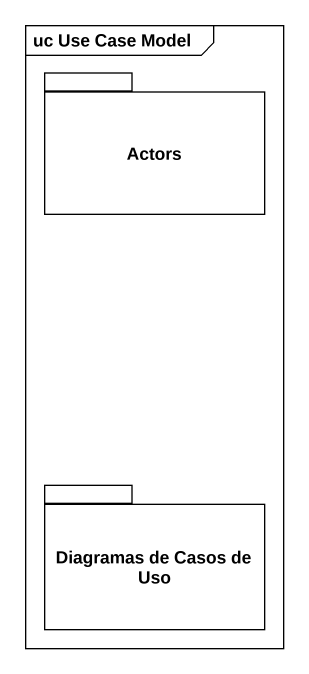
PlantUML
@startuml
mainframe uc Use Case Model
package Actors {
}
package "Diagramas de Casos de Uso" as Diagramas_de_Casos_de_Uso {
}
@enduml
